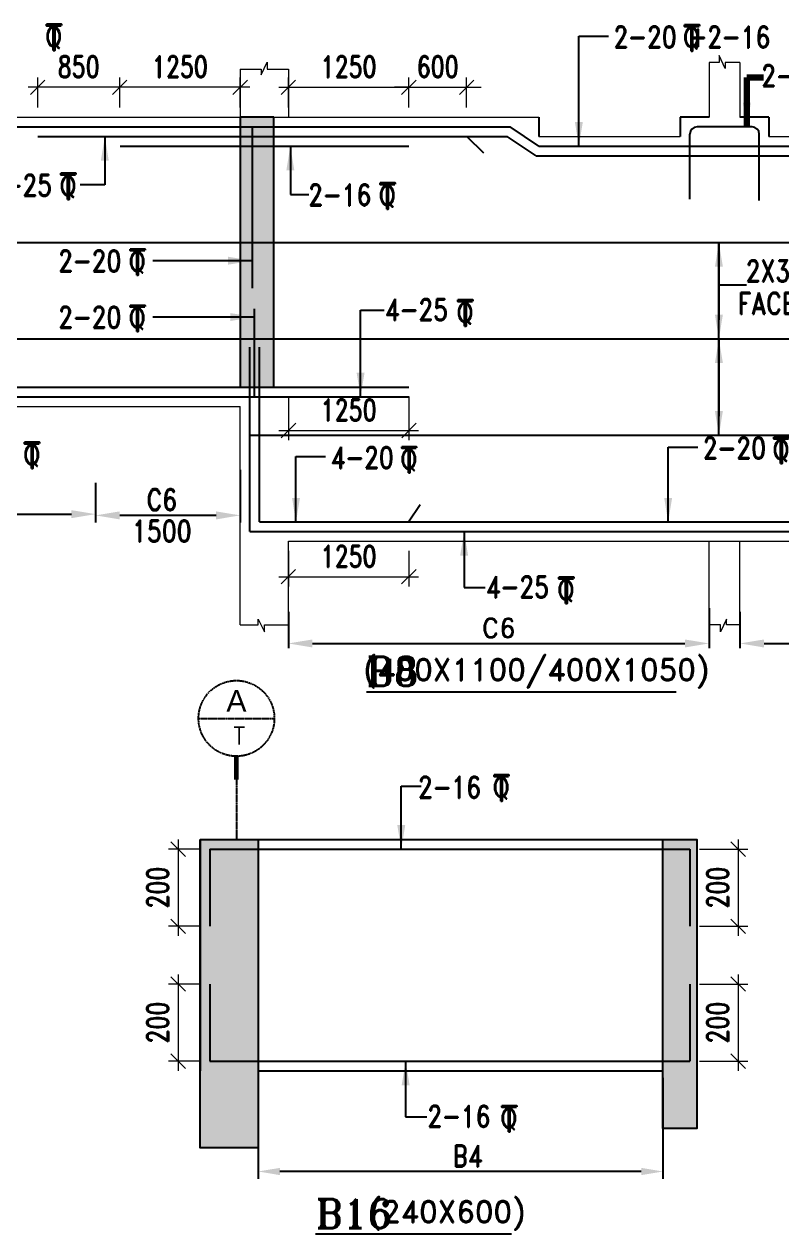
# Model space of a CAD drawing. Header units: millimetres. Extents: x 2061841 to 105821645, y -77612 to 48520811.
# Drawn here: x 2768174 to 2776035, y 29603 to 42157 of the extents above; entities that cross this region are included whole.
import ezdxf
from ezdxf.enums import TextEntityAlignment as Align

# ---------------------------------------------------------------- set-up
doc = ezdxf.new("R2010")
doc.units = ezdxf.units.MM
doc.header["$LTSCALE"] = 10
doc.header["$MEASUREMENT"] = 0
doc.linetypes.add('BASEMENT COLUMN SETTING OUT-PART 2_R4$0$CENTER', pattern=[2, 1.25, -0.25, 0.25, -0.25])
doc.linetypes.add('CENTER', pattern=[2, 1.25, -0.25, 0.25, -0.25])
for name, color, linetype in [('A-Grid-Tower', 8, 'CENTER'), ('BASEMENT COLUMN SETTING OUT-PART 2_R4$0$A-GRID-MAIN', 2, 'BASEMENT COLUMN SETTING OUT-PART 2_R4$0$CENTER'), ('BEAM', 4, 'Continuous'), ('BEAM HATCH', 252, 'Continuous'), ('BEAM STIRRUPS', 3, 'Continuous'), ('DIM1', 3, 'Continuous'), ('LEADER', 3, 'Continuous'), ('REIN', 1, 'Continuous'), ('SHEET', 7, 'Continuous'), ('VIN_BEAM', 4, 'Continuous')]:
    doc.layers.add(name, color=color, linetype=linetype)
doc.layers.add('TEXT', color=2, linetype='Continuous', lineweight=25)
doc.layers.add('VIN_SLAB DIMENSION', color=3, linetype='Continuous', lineweight=13)
doc.styles.add('200', font='romand.shx', dxfattribs={"width": 0.8, "height": 225})
doc.styles.add('BASEMENT COLUMN SETTING OUT-PART 2_R4$0$MAS-TXTL', font='arial.ttf', dxfattribs={"height": 200})
doc.styles.add('BASEMENT COLUMN SETTING OUT-PART 2_R4$0$MAS-TXTS', font='romans.shx', dxfattribs={"width": 0.8, "height": 180})
doc.styles.add('GRID', font='romand.shx')
doc.styles.add('PK', font='romand.shx', dxfattribs={"width": 0.7, "height": 225})
doc.styles.add('PRP 100', font='romand.shx', dxfattribs={"width": 0.75})
doc.styles.add('RD', font='romand.shx', dxfattribs={"width": 0.9, "height": 225})
doc.styles.add('ROMAND', font='romand', dxfattribs={"height": 200})
doc.styles.add('RT', font='romant.shx', dxfattribs={"height": 250})
doc.dimstyles.new('dim', dxfattribs={"dimtxt": 225, "dimasz": 150, "dimexe": 100, "dimexo": 100, "dimgap": 100, "dimtad": 1, "dimdec": 0, "dimlfac": -1, "dimrnd": 5, "dimdsep": 46, "dimtxsty": 'PRP 100', "dimblk": 'OBLIQUE', "dimcen": 1.5, "dimdle": 100, "dimclrd": 3, "dimclre": 3, "dimclrt": 2, "dimadec": 0, "dimazin": 0, "dimtfac": 1, "dimtdec": 0, "dimtix": 1, "dimtmove": 0, "dimatfit": 3, "dimldrblk": 'OBLIQUE', "dimfxl": 200, "dimlwd": -1, "dimlwe": -1, "dimarcsym": 0})
doc.dimstyles.new('GR', dxfattribs={"dimtxt": 225, "dimasz": 100, "dimexe": 50, "dimexo": 50, "dimgap": 40, "dimtad": 1, "dimdec": 0, "dimzin": 0, "dimdsep": 46, "dimtxsty": 'RD', "dimblk1": 'OBLIQUE', "dimblk2": 'OBLIQUE', "dimsah": 1, "dimcen": 0, "dimdle": 100, "dimclrd": 3, "dimclre": 3, "dimclrt": 2, "dimadec": 0, "dimazin": 0, "dimtfac": 1, "dimtdec": 0, "dimtix": 1, "dimtmove": 0, "dimatfit": 3, "dimfxl": 1, "dimtolj": 1, "dimtzin": 0, "dimarcsym": 0})
doc.dimstyles.new('GR2', dxfattribs={"dimtxt": 225, "dimasz": 100, "dimexe": 75, "dimexo": 75, "dimgap": 50, "dimtad": 1, "dimdec": 0, "dimdsep": 46, "dimtxsty": '200', "dimblk1": 'OBLIQUE', "dimblk2": 'OBLIQUE', "dimsah": 1, "dimcen": 50, "dimdle": 75, "dimclrd": 3, "dimclre": 3, "dimclrt": 2, "dimadec": 0, "dimazin": 0, "dimtfac": 1, "dimtdec": 0, "dimtix": 1, "dimtmove": 0, "dimatfit": 3, "dimldrblk": 'OBLIQUE', "dimfxl": 1, "dimtolj": 1, "dimtzin": 0, "dimarcsym": 0})
doc.dimstyles.new('GRID', dxfattribs={"dimtxt": 300, "dimasz": 75, "dimexe": 50, "dimexo": 50, "dimgap": 60, "dimtad": 1, "dimdec": 0, "dimdsep": 46, "dimtxsty": 'GRID', "dimblk1": 'OBLIQUE', "dimblk2": 'OBLIQUE', "dimsah": 1, "dimcen": 2.5, "dimdle": 50, "dimclrd": 3, "dimclre": 3, "dimclrt": 2, "dimadec": 0, "dimazin": 0, "dimtfac": 1, "dimtdec": 0, "dimtmove": 0, "dimatfit": 3, "dimldrblk": 'OBLIQUE', "dimfxl": 1, "dimarcsym": 0})

# ---------------------------------------------------------------- blocks, each defined once
blk = doc.blocks.new('*D2003')
at = {"layer": 'Defpoints', "color": 0, "linetype": 'Continuous', "ltscale": 20, "transparency": 16777216}
for p in [(2770915, 36108, -52), (2775280, 36147, -52), (2775280, 35730)]:
    blk.add_point(p, dxfattribs=at)
at = {"layer": 'DIM1', "color": 3, "linetype": 'Continuous', "lineweight": -2, "ltscale": 20, "transparency": 16777216}
for p, q in [((2770915, 36058), (2770915, 35680)), ((2775280, 36097), (2775280, 35680)), ((2771165, 35730), (2775030, 35730))]:
    blk.add_line(p, q, dxfattribs=at)
at = {"layer": 'DIM1', "color": 3, "linetype": 'Continuous', "ltscale": 20, "transparency": 16777216}
for points in [[(2771165, 35771), (2771165, 35688), (2770915, 35730)], [(2775030, 35771), (2775030, 35688), (2775280, 35730)]]:
    blk.add_solid(points, dxfattribs=at)
at = {"layer": 'DIM1', "color": 2, "linetype": 'Continuous', "ltscale": 20, "transparency": 16777216, "insert": (2773098, 35890), "char_height": 200, "attachment_point": 5, "style": 'GRID'}
blk.add_mtext('C6', dxfattribs=at)
blk = doc.blocks.new('_Oblique')
at = {"color": 0, "linetype": 'ByBlock', "lineweight": -2}
blk.add_line((-0.5, -0.5), (0.5, 0.5), dxfattribs=at)
blk = doc.blocks.new('A$C33BE299A')
at = {"layer": 'SHEET', "color": 4, "style": 'ROMAND'}
for s, height, p in [('T', 170, (-16.2, 0)), ('Q', 125, (-14.4, 26.9))]:
    blk.add_text(s, height=height, dxfattribs=at).set_placement(p)
blk = doc.blocks.new('*D2004')
at = {"layer": 'Defpoints', "color": 0, "transparency": 16777216}
for p in [(2772165, 41502), (2770915, 41191, 0), (2772165, 41191, 0)]:
    blk.add_point(p, dxfattribs=at)
at = {"layer": 'VIN_SLAB DIMENSION', "color": 3, "transparency": 16777216}
for p, q in [((2770915, 41291), (2770915, 41602)), ((2772165, 41291), (2772165, 41602)), ((2770815, 41502), (2772265, 41502))]:
    blk.add_line(p, q, dxfattribs=at)
at = {"layer": 'VIN_SLAB DIMENSION', "color": 3, "transparency": 16777216, "xscale": 150, "yscale": 150, "zscale": 150, "rotation": 180}
blk.add_blockref('_Oblique', (2770915, 41502), dxfattribs=at)
at = {"layer": 'VIN_SLAB DIMENSION', "color": 3, "transparency": 16777216, "xscale": 150, "yscale": 150, "zscale": 150}
blk.add_blockref('_Oblique', (2772165, 41502), dxfattribs=at)
at = {"layer": 'VIN_SLAB DIMENSION', "color": 2, "transparency": 16777216, "insert": (2771540, 41715), "char_height": 225, "attachment_point": 5, "style": 'PRP 100'}
blk.add_mtext('1250', dxfattribs=at)
blk = doc.blocks.new('OBLIQUE')
blk = doc.blocks.new('*D2006')
at = {"layer": 'Defpoints', "color": 0, "linetype": 'Continuous', "ltscale": 20, "transparency": 16777216}
for p in [(2775600, 36108, -52), (2779965, 36147, -52), (2779965, 35730)]:
    blk.add_point(p, dxfattribs=at)
at = {"layer": 'DIM1', "color": 3, "linetype": 'Continuous', "lineweight": -2, "ltscale": 20, "transparency": 16777216}
for p, q in [((2775600, 36058), (2775600, 35680)), ((2779965, 36097), (2779965, 35680)), ((2775850, 35730), (2779715, 35730))]:
    blk.add_line(p, q, dxfattribs=at)
at = {"layer": 'DIM1', "color": 3, "linetype": 'Continuous', "ltscale": 20, "transparency": 16777216}
for points in [[(2775850, 35771), (2775850, 35688), (2775600, 35730)], [(2779715, 35771), (2779715, 35688), (2779965, 35730)]]:
    blk.add_solid(points, dxfattribs=at)
at = {"layer": 'DIM1', "color": 2, "linetype": 'Continuous', "ltscale": 20, "transparency": 16777216, "insert": (2777783, 35890), "char_height": 200, "attachment_point": 5, "style": 'GRID'}
blk.add_mtext('C6', dxfattribs=at)
blk = doc.blocks.new('*D1962')
at = {"layer": 'BEAM STIRRUPS', "color": 3, "lineweight": -2, "ltscale": 0.25, "transparency": 16777216}
for p, q in [((2774802, 31220), (2774802, 30175)), ((2770602, 31047), (2770602, 30175)), ((2774577, 30250), (2770827, 30250))]:
    blk.add_line(p, q, dxfattribs=at)
at = {"layer": 'BEAM STIRRUPS', "color": 3, "linetype": 'Continuous', "ltscale": 0.25, "transparency": 16777216}
for points in [[(2770827, 30287), (2770827, 30212), (2770602, 30250)], [(2774577, 30287), (2774577, 30212), (2774802, 30250)]]:
    blk.add_solid(points, dxfattribs=at)
at = {"layer": 'Defpoints', "color": 0, "linetype": 'Continuous', "ltscale": 0.25, "transparency": 16777216}
for p in [(2774802, 31295, 46), (2770602, 31122, 2), (2770602, 30250)]:
    blk.add_point(p, dxfattribs=at)
at = {"layer": 'BEAM STIRRUPS', "color": 2, "linetype": 'Continuous', "ltscale": 0.25, "transparency": 16777216, "insert": (2772777, 30412), "char_height": 225, "attachment_point": 5, "rotation": 360, "style": '200'}
blk.add_mtext('\\A1;B4', dxfattribs=at)
blk = doc.blocks.new('*D1824')
at = {"layer": 'Defpoints', "color": 0, "transparency": 16777216}
for p in [(2770915, 36791, 0), (2772165, 36791, 0), (2772165, 36422)]:
    blk.add_point(p, dxfattribs=at)
at = {"layer": 'VIN_SLAB DIMENSION', "color": 3, "transparency": 16777216}
for p, q in [((2770915, 36691), (2770915, 36322)), ((2772165, 36691), (2772165, 36322)), ((2770815, 36422), (2772265, 36422))]:
    blk.add_line(p, q, dxfattribs=at)
at = {"layer": 'VIN_SLAB DIMENSION', "color": 3, "transparency": 16777216, "xscale": 150, "yscale": 150, "zscale": 150, "rotation": 180}
blk.add_blockref('_Oblique', (2770915, 36422), dxfattribs=at)
at = {"layer": 'VIN_SLAB DIMENSION', "color": 3, "transparency": 16777216, "xscale": 150, "yscale": 150, "zscale": 150}
blk.add_blockref('_Oblique', (2772165, 36422), dxfattribs=at)
at = {"layer": 'VIN_SLAB DIMENSION', "color": 2, "transparency": 16777216, "insert": (2771540, 36634), "char_height": 225, "attachment_point": 5, "style": 'PRP 100'}
blk.add_mtext('1250', dxfattribs=at)
blk = doc.blocks.new('*D1827')
at = {"layer": 'BEAM', "color": 3, "lineweight": -2, "transparency": 16777216}
for p, q in [((2770415, 37533), (2770415, 36984)), ((2768915, 37397), (2768915, 36984)), ((2770165, 37059), (2769165, 37059))]:
    blk.add_line(p, q, dxfattribs=at)
at = {"layer": 'BEAM', "color": 3, "transparency": 16777216}
for points in [[(2769165, 37100), (2769165, 37017), (2768915, 37059)], [(2770165, 37100), (2770165, 37017), (2770415, 37059)]]:
    blk.add_solid(points, dxfattribs=at)
at = {"layer": 'Defpoints', "color": 0, "transparency": 16777216}
for p in [(2770415, 37608, 0), (2768915, 37472, 0), (2768915, 37059)]:
    blk.add_point(p, dxfattribs=at)
at = {"layer": 'BEAM', "color": 2, "transparency": 16777216, "char_height": 225, "attachment_point": 5, "style": '200'}
for s, insert in [('\\A1;C6', (2769603, 37221)), ('\\A1;1500', (2769603, 36896))]:
    blk.add_mtext(s, dxfattribs=dict(at, insert=insert))
blk = doc.blocks.new('*D1828')
at = {"layer": 'BEAM', "color": 3, "lineweight": -2, "transparency": 16777216}
for p, q in [((2765065, 37303), (2765065, 36997)), ((2768915, 37322), (2768915, 36997)), ((2765315, 37072), (2768665, 37072))]:
    blk.add_line(p, q, dxfattribs=at)
at = {"layer": 'BEAM', "color": 3, "transparency": 16777216}
for points in [[(2765315, 37113), (2765315, 37030), (2765065, 37072)], [(2768665, 37113), (2768665, 37030), (2768915, 37072)]]:
    blk.add_solid(points, dxfattribs=at)
at = {"layer": 'Defpoints', "color": 0, "transparency": 16777216}
for p in [(2765065, 37378), (2768915, 37397, 14), (2768915, 37072)]:
    blk.add_point(p, dxfattribs=at)
at = {"layer": 'BEAM', "color": 2, "transparency": 16777216, "insert": (2766990, 37234), "char_height": 225, "attachment_point": 5, "style": '200'}
blk.add_mtext('\\A1;C7', dxfattribs=at)
blk = doc.blocks.new('*D1867')
at = {"layer": 'Defpoints', "color": 0, "transparency": 16777216}
for p in [(2769165, 41502), (2769165, 41191, 0), (2770415, 41191, 0)]:
    blk.add_point(p, dxfattribs=at)
at = {"layer": 'VIN_SLAB DIMENSION', "color": 3, "transparency": 16777216}
for p, q in [((2769165, 41291), (2769165, 41602)), ((2770415, 41291), (2770415, 41602)), ((2770515, 41502), (2769065, 41502))]:
    blk.add_line(p, q, dxfattribs=at)
at = {"layer": 'VIN_SLAB DIMENSION', "color": 3, "transparency": 16777216, "xscale": 150, "yscale": 150, "zscale": 150, "rotation": 180}
blk.add_blockref('_Oblique', (2769165, 41502), dxfattribs=at)
at = {"layer": 'VIN_SLAB DIMENSION', "color": 3, "transparency": 16777216, "xscale": 150, "yscale": 150, "zscale": 150}
blk.add_blockref('_Oblique', (2770415, 41502), dxfattribs=at)
at = {"layer": 'VIN_SLAB DIMENSION', "color": 2, "transparency": 16777216, "insert": (2769790, 41715), "char_height": 225, "attachment_point": 5, "style": 'PRP 100'}
blk.add_mtext('1250', dxfattribs=at)
blk = doc.blocks.new('*D1868')
at = {"layer": 'Defpoints', "color": 0, "transparency": 16777216}
for p in [(2768315, 41502), (2768315, 41191), (2769165, 41191)]:
    blk.add_point(p, dxfattribs=at)
at = {"layer": 'VIN_SLAB DIMENSION', "color": 3, "transparency": 16777216}
for p, q in [((2768315, 41291), (2768315, 41602)), ((2769165, 41291), (2769165, 41602)), ((2769265, 41502), (2768215, 41502))]:
    blk.add_line(p, q, dxfattribs=at)
at = {"layer": 'VIN_SLAB DIMENSION', "color": 3, "transparency": 16777216, "xscale": 150, "yscale": 150, "zscale": 150, "rotation": 180}
blk.add_blockref('_Oblique', (2768315, 41502), dxfattribs=at)
at = {"layer": 'VIN_SLAB DIMENSION', "color": 3, "transparency": 16777216, "xscale": 150, "yscale": 150, "zscale": 150}
blk.add_blockref('_Oblique', (2769165, 41502), dxfattribs=at)
at = {"layer": 'VIN_SLAB DIMENSION', "color": 2, "transparency": 16777216, "insert": (2768740, 41715), "char_height": 225, "attachment_point": 5, "style": 'PRP 100'}
blk.add_mtext('850', dxfattribs=at)
blk = doc.blocks.new('*D1882')
at = {"layer": 'Defpoints', "color": 0, "transparency": 16777216}
for p in [(2770916, 38391, 0), (2772166, 38391, 0), (2772166, 37940)]:
    blk.add_point(p, dxfattribs=at)
at = {"layer": 'VIN_SLAB DIMENSION', "color": 3, "transparency": 16777216}
for p, q in [((2770916, 38291), (2770916, 37840)), ((2772166, 38291), (2772166, 37840)), ((2770816, 37940), (2772266, 37940))]:
    blk.add_line(p, q, dxfattribs=at)
at = {"layer": 'VIN_SLAB DIMENSION', "color": 3, "transparency": 16777216, "xscale": 150, "yscale": 150, "zscale": 150, "rotation": 180}
blk.add_blockref('_Oblique', (2770916, 37940), dxfattribs=at)
at = {"layer": 'VIN_SLAB DIMENSION', "color": 3, "transparency": 16777216, "xscale": 150, "yscale": 150, "zscale": 150}
blk.add_blockref('_Oblique', (2772166, 37940), dxfattribs=at)
at = {"layer": 'VIN_SLAB DIMENSION', "color": 2, "transparency": 16777216, "insert": (2771541, 38153), "char_height": 225, "attachment_point": 5, "style": 'PRP 100'}
blk.add_mtext('1250', dxfattribs=at)
blk = doc.blocks.new('*D1884')
at = {"layer": 'Defpoints', "color": 0, "transparency": 16777216}
for p in [(2772765, 41502), (2772165, 41191), (2772765, 41191)]:
    blk.add_point(p, dxfattribs=at)
at = {"layer": 'VIN_SLAB DIMENSION', "color": 3, "transparency": 16777216}
for p, q in [((2772165, 41291), (2772165, 41602)), ((2772765, 41291), (2772765, 41602)), ((2772165, 41502), (2772015, 41502)), ((2772165, 41502), (2772765, 41502)), ((2772765, 41502), (2772915, 41502))]:
    blk.add_line(p, q, dxfattribs=at)
at = {"layer": 'VIN_SLAB DIMENSION', "color": 3, "transparency": 16777216, "xscale": 150, "yscale": 150, "zscale": 150}
blk.add_blockref('_Oblique', (2772165, 41502), dxfattribs=at)
at = {"layer": 'VIN_SLAB DIMENSION', "color": 3, "transparency": 16777216, "xscale": 150, "yscale": 150, "zscale": 150, "rotation": 180}
blk.add_blockref('_Oblique', (2772765, 41502), dxfattribs=at)
at = {"layer": 'VIN_SLAB DIMENSION', "color": 2, "transparency": 16777216, "insert": (2772465, 41715), "char_height": 225, "attachment_point": 5, "style": 'PRP 100'}
blk.add_mtext('600', dxfattribs=at)
blk = doc.blocks.new('BASEMENT COLUMN SETTING OUT-PART 2_R4$0$GRID TARGET1')
blk.add_wipeout([(393, -655), (392, -641), (392, -628), (390, -614), (389, -600), (387, -587), (384, -573), (381, -560), (377, -547), (373, -534), (369, -521), (364, -508), (359, -495), (353, -483), (347, -471), (340, -459), (333, -447), (325, -435), (318, -424), (309, -413), (301, -403), (292, -392), (282, -382), (273, -373), (263, -363), (252, -354), (242, -346), (231, -337), (220, -330), (208, -322), (196, -315), (184, -308), (172, -302), (160, -296), (147, -291), (134, -286), (121, -282), (108, -278), (95, -274), (82, -271), (68, -268), (55, -266), (41, -265), (27, -263), (14, -263), (0, -262), (-14, -263), (-27, -263), (-41, -265), (-55, -266), (-68, -268), (-82, -271), (-95, -274), (-108, -278), (-121, -282), (-134, -286), (-147, -291), (-160, -296), (-172, -302), (-184, -308), (-196, -315), (-208, -322), (-220, -330), (-231, -337), (-242, -346), (-252, -354), (-263, -363), (-273, -373), (-282, -382), (-292, -392), (-301, -403), (-309, -413), (-318, -424), (-325, -435), (-333, -447), (-340, -459), (-347, -471), (-353, -483), (-359, -495), (-364, -508), (-369, -521), (-373, -534), (-377, -547), (-381, -560), (-384, -573), (-387, -587), (-389, -600), (-390, -614), (-392, -628), (-392, -641), (-393, -655), (-392, -669), (-392, -682), (-390, -696), (-389, -710), (-387, -723), (-384, -737), (-381, -750), (-377, -763), (-373, -776), (-369, -789), (-364, -802), (-359, -815), (-353, -827), (-347, -839), (-340, -851), (-333, -863), (-325, -875), (-318, -886), (-309, -897), (-301, -907), (-292, -918), (-282, -928), (-273, -937), (-263, -947), (-252, -956), (-242, -964), (-231, -973), (-220, -981), (-208, -988), (-196, -995), (-184, -1002), (-172, -1008), (-160, -1014), (-147, -1019), (-134, -1024), (-121, -1028), (-108, -1032), (-95, -1036), (-82, -1039), (-68, -1042), (-55, -1044), (-41, -1046), (-27, -1047), (-14, -1047), (0, -1048), (14, -1047), (27, -1047), (41, -1046), (55, -1044), (68, -1042), (82, -1039), (95, -1036), (108, -1032), (121, -1028), (134, -1024), (147, -1019), (160, -1014), (172, -1008), (184, -1002), (196, -995), (208, -988), (220, -981), (231, -973), (242, -964), (252, -956), (263, -947), (273, -937), (282, -928), (292, -918), (301, -907), (309, -897), (318, -886), (325, -875), (333, -863), (340, -851), (347, -839), (353, -827), (359, -815), (364, -802), (369, -789), (373, -776), (377, -763), (381, -750), (384, -737), (387, -723), (389, -710), (390, -696), (392, -682), (392, -669)])
blk.add_line((-393, -655), (393, -655))
at = {"const_width": 48.8}
blk.add_lwpolyline([(0, -1048), (0, -1292)], dxfattribs=at)
blk.add_circle((0, -655), 393)
for tag, height, style, p in [('AS', 225, 'BASEMENT COLUMN SETTING OUT-PART 2_R4$0$MAS-TXTL', (0, -586)), ('REF', 180, 'BASEMENT COLUMN SETTING OUT-PART 2_R4$0$MAS-TXTS', (29, -925))]:
    blk.add_attdef(tag, text='', height=height, dxfattribs=dict(style=style)).set_placement(p, align=Align.CENTER)
blk = doc.blocks.new('*D1177')
at = {"layer": 'Defpoints', "color": 0, "transparency": 16777216}
for p in [(2770102, 33595, 52), (2769772, 32795), (2770102, 32795, 51)]:
    blk.add_point(p, dxfattribs=at)
at = {"layer": 'VIN_SLAB DIMENSION', "color": 3, "transparency": 16777216}
for p, q in [((2769772, 33695), (2769772, 32695)), ((2770002, 33595), (2769672, 33595)), ((2770002, 32795), (2769672, 32795))]:
    blk.add_line(p, q, dxfattribs=at)
at = {"layer": 'VIN_SLAB DIMENSION', "color": 3, "transparency": 16777216, "xscale": 150, "yscale": 150, "zscale": 150}
for p, rotation in [((2769772, 33595), 90), ((2769772, 32795), 270)]:
    blk.add_blockref('_Oblique', p, dxfattribs=dict(at, rotation=rotation))
at = {"layer": 'VIN_SLAB DIMENSION', "color": 2, "transparency": 16777216, "insert": (2769559, 33195), "char_height": 225, "attachment_point": 5, "rotation": 90, "style": 'PRP 100'}
blk.add_mtext('200', dxfattribs=at)
blk = doc.blocks.new('*D1178')
at = {"layer": 'Defpoints', "color": 0, "transparency": 16777216}
for p in [(2770102, 32195, 52), (2769772, 31395), (2770102, 31395, 51)]:
    blk.add_point(p, dxfattribs=at)
at = {"layer": 'VIN_SLAB DIMENSION', "color": 3, "transparency": 16777216}
for p, q in [((2769772, 32295), (2769772, 31295)), ((2770002, 32195), (2769672, 32195)), ((2770002, 31395), (2769672, 31395))]:
    blk.add_line(p, q, dxfattribs=at)
at = {"layer": 'VIN_SLAB DIMENSION', "color": 3, "transparency": 16777216, "xscale": 150, "yscale": 150, "zscale": 150}
for p, rotation in [((2769772, 32195), 90), ((2769772, 31395), 270)]:
    blk.add_blockref('_Oblique', p, dxfattribs=dict(at, rotation=rotation))
at = {"layer": 'VIN_SLAB DIMENSION', "color": 2, "transparency": 16777216, "insert": (2769559, 31795), "char_height": 225, "attachment_point": 5, "rotation": 90, "style": 'PRP 100'}
blk.add_mtext('200', dxfattribs=at)
blk = doc.blocks.new('*D1179')
at = {"layer": 'Defpoints', "color": 0, "transparency": 16777216}
for p in [(2775081, 33595, 52), (2775081, 32795, 51), (2775582, 32795)]:
    blk.add_point(p, dxfattribs=at)
at = {"layer": 'VIN_SLAB DIMENSION', "color": 3, "transparency": 16777216}
for p, q in [((2775582, 33695), (2775582, 32695)), ((2775181, 33595), (2775682, 33595)), ((2775181, 32795), (2775682, 32795))]:
    blk.add_line(p, q, dxfattribs=at)
at = {"layer": 'VIN_SLAB DIMENSION', "color": 3, "transparency": 16777216, "xscale": 150, "yscale": 150, "zscale": 150}
for p, rotation in [((2775582, 33595), 90), ((2775582, 32795), 270)]:
    blk.add_blockref('_Oblique', p, dxfattribs=dict(at, rotation=rotation))
at = {"layer": 'VIN_SLAB DIMENSION', "color": 2, "transparency": 16777216, "insert": (2775369, 33195), "char_height": 225, "attachment_point": 5, "rotation": 90, "style": 'PRP 100'}
blk.add_mtext('200', dxfattribs=at)
blk = doc.blocks.new('*D1180')
at = {"layer": 'Defpoints', "color": 0, "transparency": 16777216}
for p in [(2775081, 32195, 52), (2775081, 31395, 51), (2775582, 31395)]:
    blk.add_point(p, dxfattribs=at)
at = {"layer": 'VIN_SLAB DIMENSION', "color": 3, "transparency": 16777216}
for p, q in [((2775582, 32295), (2775582, 31295)), ((2775181, 32195), (2775682, 32195)), ((2775181, 31395), (2775682, 31395))]:
    blk.add_line(p, q, dxfattribs=at)
at = {"layer": 'VIN_SLAB DIMENSION', "color": 3, "transparency": 16777216, "xscale": 150, "yscale": 150, "zscale": 150}
for p, rotation in [((2775582, 32195), 90), ((2775582, 31395), 270)]:
    blk.add_blockref('_Oblique', p, dxfattribs=dict(at, rotation=rotation))
at = {"layer": 'VIN_SLAB DIMENSION', "color": 2, "transparency": 16777216, "insert": (2775369, 31795), "char_height": 225, "attachment_point": 5, "rotation": 90, "style": 'PRP 100'}
blk.add_mtext('200', dxfattribs=at)

msp = doc.modelspace()

# ---------------------------------------------------------------- hatches: boundary and pattern name
at = {"layer": 'BEAM HATCH'}
for points in [[(2770765.4, 41190.6), (2770415.4, 41190.6), (2770415.4, 38390.6), (2770765.4, 38390.6)], [(2770001.5, 33694.6), (2770601.5, 33694.6), (2770601.5, 30494.6), (2770001.5, 30494.6)], [(2774801.5, 33694.6), (2775151.5, 33694.6), (2775151.5, 30694.6), (2774801.5, 30694.6)]]:
    msp.add_hatch(color=252, dxfattribs=at).paths.add_polyline_path(points)

# ---------------------------------------------------------------- linework, layer by layer
at = {"layer": 'A-Grid-Tower', "color": 6}
msp.add_line((2770376.6, 34315, 0), (2770376.6, 33694.6, 0), dxfattribs=at)
at = {"layer": 'BEAM', "lineweight": 13}
for p, q in [((2775384.8, 41830, -51.6), (2775384.8, 41759.3, -51.6)), ((2775447.9, 41698.4, -51.6), (2775384.8, 41830, -51.6)), ((2770415.4, 41690.6, 0), (2770415.4, 41190.6, 0)), ((2770415.4, 41690.6, 0), (2770633.5, 41690.6, -51.6)), ((2770633.5, 41629.6, -51.6), (2770696.6, 41761.2, -51.6)), ((2770633.5, 41690.6, -51.6), (2770633.5, 41629.6, -51.6)), ((2770696.6, 41761.2, -51.6), (2770696.6, 41690.6, -51.6)), ((2770696.6, 41690.6, -51.6), (2770915.4, 41690.6, 51.6)), ((2770915.4, 41690.6, 0), (2770915.4, 41190.6, 0)), ((2775280.4, 41759.3, 0), (2775280.4, 41190.6, 0)), ((2775384.8, 41759.3, -51.6), (2775280.4, 41759.3, 51.6)), ((2775447.9, 41759.3, -51.6), (2775447.9, 41698.4, -51.6)), ((2775600.4, 41759.3, 0), (2775447.9, 41759.3, -51.6)), ((2775600.4, 41759.3, 0), (2775600.4, 41190.6, 0)), ((2762815.4, 41190.6, 51.6), (2773515.4, 41190.6, 51.6)), ((2773515.4, 40990.6, 0), (2774980.4, 40990.6, 0)), ((2775900.5, 40990.6, 0), (2777365.4, 40990.6, 0)), ((2763565.4, 38190.6, 0), (2770415.4, 38190.6, 0)), ((2770415.4, 35921.5, 51.6), (2770415.4, 38190.6, 0)), ((2770915.4, 36790.6, 51.6), (2779965.4, 36790.6, 51.6)), ((2770915.4, 35921.5, 51.6), (2770915.4, 36790.6, 51.6)), ((2775280.4, 35921.5, 51.6), (2775280.4, 36790.6, 0)), ((2775600.4, 35921.5, 51.6), (2775600.4, 36790.6, 0)), ((2770415.4, 35921.5, 51.6), (2770603.4, 35921.5, 0)), ((2770603.4, 35921.5, 0), (2770603.4, 35982.5, 0)), ((2770603.4, 35982.5, 0), (2770666.5, 35850.9, 0)), ((2770666.5, 35921.5, 0), (2770915.4, 35921.5, 103.1)), ((2770666.5, 35850.9, 0), (2770666.5, 35921.5, 0)), ((2775397.4, 35921.5, 0), (2775280.4, 35921.5, 103.1)), ((2775460.5, 35982.5, 0), (2775397.4, 35850.9, 0)), ((2775397.4, 35850.9, 0), (2775397.4, 35921.5, 0)), ((2775460.5, 35921.5, 0), (2775460.5, 35982.5, 0)), ((2775600.4, 35921.5, 51.6), (2775460.5, 35921.5, 0))]:
    msp.add_line(p, q, dxfattribs=at)
at = {"layer": 'BEAM'}
for p, q in [((2773515.4, 41190.6, 51.6), (2773515.4, 40990.6, 0)), ((2775280.4, 41190.6, 0), (2774980.4, 41190.6, 0)), ((2774980.4, 41190.6, 0), (2774980.4, 40990.6, 0)), ((2775900.5, 41190.6, 0), (2775600.4, 41190.6, 0)), ((2775900.5, 41190.6, 0), (2775900.5, 40990.6, 0)), ((2770001.5, 33694.6, 0), (2770001.5, 31294.6, 0)), ((2770001.5, 33694.6, 0), (2775151.5, 33694.6, 0)), ((2775151.5, 33694.6, 0), (2775151.5, 31294.6, 0)), ((2775151.5, 33594.6, 0), (2775151.5, 31394.6, 0)), ((2770601.5, 31294.6, 0), (2774801.5, 31294.6, 0))]:
    msp.add_line(p, q, dxfattribs=at)
at = {"layer": 'BEAM', "elevation": 0}
for points in [[(2770001.5, 33694.6), (2770601.5, 33694.6), (2770601.5, 30494.6), (2770001.5, 30494.6)], [(2774801.5, 33694.6), (2775151.5, 33694.6), (2775151.5, 30694.6), (2774801.5, 30694.6)]]:
    msp.add_lwpolyline(points, close=True, dxfattribs=at)
at = {"layer": 'LEADER', "color": 3}
msp.add_line((2775382.1, 39452.2, 51.6), (2775669.4, 39452.2, 51.6), dxfattribs=at)
at = {"layer": 'REIN'}
for p, q in [((2766705.2, 41090.6, 51.6), (2773215.4, 41090.6, 0)), ((2770539.5, 41090.6, 0), (2770539.5, 39418, 0)), ((2773515.4, 40890.6, 0), (2773215.4, 41090.6, 0)), ((2775725.5, 41090.6, 0), (2775155.4, 41090.6, 0)), ((2768314.3, 40990.6, 0), (2773185.2, 40990.6, 0)), ((2772767.2, 40990.6, 0), (2772938.1, 40819.9, 0)), ((2773485.2, 40790.6, 0), (2773185.2, 40990.6, 0)), ((2775080.4, 40339, 0), (2775080.4, 41015.6, 0)), ((2775800.5, 40326.3, 0), (2775800.5, 41015.6, 0)), ((2769171.1, 40890.6, 0), (2772165.4, 40890.6, 0)), ((2773515.4, 40890.6, 51.6), (2777358.5, 40890.6, 51.6)), ((2773485.2, 40790.6, 0), (2777358.5, 40790.6, 0)), ((2763134.9, 39890.6, 51.6), (2787993.9, 39890.6, 0)), ((2770562.5, 38290.6, 16.6), (2770562.5, 39203.7, 16.6)), ((2763014.6, 38890.6, 51.6), (2787909.1, 38890.6, 0)), ((2770515.4, 36890.6, 29.5), (2770515.4, 38803.3, 0)), ((2770615.4, 36990.6, 28), (2770615.4, 38803.3, 0)), ((2763014.6, 38290.6, 51.6), (2772165.5, 38290.6, 15.1)), ((2763240.3, 38390.6, 50.5), (2772165.5, 38390.6, 15.1)), ((2770515.4, 37890, 14.1), (2780365.7, 37890.8, 16.8)), ((2772160.9, 36990.6, 51.6), (2772282.2, 37172.2, 51.6)), ((2770615.4, 36990.6, 51.6), (2780265.6, 36990.6, 51.6)), ((2770515.4, 36890.6, 51.6), (2780365.6, 36890.6, 51.6)), ((2770101.5, 33594.6, 0), (2775080.7, 33594.6, 0)), ((2770101.5, 33594.6, 0), (2770101.5, 32794.6, 0)), ((2775080.7, 33594.6, 0), (2775080.7, 32794.6, 0)), ((2770101.5, 32194.6, 0), (2770101.5, 31394.6, 0)), ((2775080.7, 32194.6, 0), (2775080.7, 31394.6, 0)), ((2770101.5, 31394.6, 0), (2775080.7, 31394.6, 0))]:
    msp.add_line(p, q, dxfattribs=at)
at = {"layer": 'REIN', "extrusion": (2.39739e-07, 0, 1)}
msp.add_arc((2775155.4, 41015.6, 0.7), 75, 90, 180, dxfattribs=at)
at = {"layer": 'REIN', "extrusion": (3.81584e-07, -1.1707e-06, 1)}
msp.add_arc((2775725.5, 41015.6, 1), 75, 0, 90, dxfattribs=at)
at = {"layer": 'VIN_BEAM', "elevation": 51.6}
msp.add_lwpolyline([(2770765.4, 41190.6), (2770415.4, 41190.6), (2770415.4, 38390.6), (2770765.4, 38390.6)], close=True, dxfattribs=at)

# ---------------------------------------------------------------- block references
at = {"layer": 'TEXT', "color": 1, "xscale": 1.600000001490116, "yscale": 1.600000001490116, "zscale": 1.600000001490116}
for p in [(2768408.6, 41884.5, 243709.9), (2775026.9, 41877, 243709.9), (2768557.6, 40337, 243658.3), (2771869.7, 40237, 243658.3), (2769275.6, 39551, 243658.3), (2772676.4, 39022.3, 243669.9), (2769275.6, 38966.5, 243658.3), (2768181.4, 37545.5, 243709.9), (2775955.1, 37597.6, 243709.9), (2772093.8, 37499.3, 243709.9), (2773723.8, 36144.1, 243709.9)]:
    msp.add_blockref('A$C33BE299A', p, dxfattribs=at)
at = {"layer": 'TEXT', "color": 2, "xscale": 1.600000001490116, "yscale": 1.600000001490116, "zscale": 1.600000001490116}
for p in [(2773051.7, 34094.7, 243658), (2773131.6, 30660, 243658)]:
    msp.add_blockref('A$C33BE299A', p, dxfattribs=at)

# ---------------------------------------------------------------- texts
at = {"layer": 'TEXT', "color": 2, "style": 'PK', "width": 0.8}
for s, p in [('2-20 +2-16', (2774288.1, 41910.4, 51.4)), ('2-20 +2-16', (2775820.7, 41509.3, -0.2)), ('4-25', (2767808.4, 40372.9, 0)), ('2-16', (2771120.5, 40272.9, 0)), ('2-20', (2768526.4, 39586.9, 0)), ('2X3-12', (2775659.7, 39483.2, 51.6)), ('FACE BAR', (2775579.6, 39147.1, 51.6)), ('2-20', (2768526.4, 39002.4, 0)), ('2-20', (2775214.7, 37644.4, 51.4)), ('4-20', (2771353.3, 37546.1, 51.4)), ('2-16', (2772258.9, 34124.9, -0.2))]:
    msp.add_text(s, height=225, dxfattribs=at).set_placement(p)
for s, p in [('4-25', (2771916.3, 39081.8, 11.6)), ('4-25', (2772963.8, 36203.6, 51.6)), ('2-16', (2772357, 30709, 0))]:
    msp.add_text(s, height=225, rotation=0, dxfattribs=at).set_placement(p)
at = {"layer": 'TEXT', "color": 1, "style": 'RT'}
for s, p in [('%%UB8             ', (2773332.5, 35439.2, 103.1)), ('%%UB16      ', (2772213.5, 29813, 0))]:
    msp.add_text(s, height=300, dxfattribs=at).set_placement(p, align=Align.MIDDLE_CENTER)
at = {"layer": 'TEXT', "color": 2, "style": 'RD'}
for s, p in [('(400X1100/400X1050)', (2771700.8, 35345.2, 103.1)), ('(240X600)', (2771751.4, 29719, 0))]:
    msp.add_text(s, height=225, dxfattribs=at).set_placement(p)

# ---------------------------------------------------------------- dimensions: what is measured, and where the dimension line sits
at = {"layer": 'BEAM'}
dim = msp.add_linear_dim(base=(2768915.4, 37058.8, 14), p1=(2770415.4, 37608.1, 14), p2=(2768915.4, 37472.4, 14), angle=180, text='C6\\X1500', dimstyle='GR2', override={"dimasz": 250, "dimldrblk": 'OBLIQUE'}, dxfattribs=at)
dim.commit()
dim.dimension.update_dxf_attribs({"geometry": '*D1827', "text_midpoint": (2769602.7, 37058.8, 14), "dimtype": 160})
dim = msp.add_linear_dim(base=(2768915.4, 37071.6, 0), p1=(2765065.4, 37377.7, 0), p2=(2768915.4, 37397.1, 14), text='C7', dimstyle='GR2', override={"dimasz": 250, "dimldrblk": 'OBLIQUE'}, dxfattribs=at)
dim.commit()
dim.dimension.update_dxf_attribs({"geometry": '*D1828', "text_midpoint": (2766990.4, 37234.1, 0)})
at = {"layer": 'BEAM STIRRUPS', "linetype": 'Continuous', "ltscale": 0.25}
dim = msp.add_linear_dim(base=(2770601.5, 30249.9, 0), p1=(2774801.5, 31294.6, 46.4), p2=(2770601.5, 31121.5, 1.6), angle=179.99996, text='B4', dimstyle='GR2', override={"dimasz": 225, "dimtxsty": '200', "dimfxl": 3, "dimarcsym": 2}, dxfattribs=at)
dim.commit()
dim.dimension.update_dxf_attribs({"geometry": '*D1962', "text_midpoint": (2772776.5, 30249.9, 0), "dimtype": 160})
at = {"layer": 'DIM1', "linetype": 'Continuous', "ltscale": 20}
for base, p1, p2, picture, middle in [((2775280.4, 35729.6, 103.1), (2770915.4, 36108.2, 51.6), (2775280.4, 36147, 51.6), '*D2003', (2773097.9, 35889.6, 103.1)), ((2779965.4, 35729.6, 103.1), (2775600.4, 36108.2, 51.6), (2779965.4, 36147, 51.6), '*D2006', (2777782.9, 35889.6, 103.1))]:
    dim = msp.add_linear_dim(base=base, p1=p1, p2=p2, text='C6', dimstyle='GRID', override={"dimtxt": 200, "dimasz": 250, "dimsah": 0, "dimtmove": 1}, dxfattribs=at)
    dim.commit()
    dim.dimension.update_dxf_attribs({"geometry": picture, "text_midpoint": middle})
at = {"layer": 'VIN_SLAB DIMENSION'}
dim = msp.add_linear_dim(base=(2768315.4, 41502.2, 51.6), p1=(2769165.4, 41190.6, 51.6), p2=(2768315.4, 41190.6, 51.6), angle=180, dimstyle='dim', override={"dimtxsty": 'PRP 100', "dimldrblk": 'OBLIQUE'}, dxfattribs=at)
dim.commit()
dim.dimension.update_dxf_attribs({"geometry": '*D1868', "text_midpoint": (2768740.4, 41714.7, 51.6)})
dim = msp.add_linear_dim(base=(2769165.4, 41502.2, 51.6), p1=(2770415.4, 41190.6, 51.6), p2=(2769165.4, 41190.6, 51.6), angle=180, dimstyle='dim', dxfattribs=at)
dim.commit()
dim.dimension.update_dxf_attribs({"geometry": '*D1867', "text_midpoint": (2769790.4, 41714.7, 51.6)})
for base, p1, p2, picture, middle in [((2772165.4, 41502.2, 0), (2770915.4, 41190.6, 0), (2772165.4, 41190.6, 0), '*D2004', (2771540.4, 41714.7, 0)), ((2772165.5, 37940.4, 15.1), (2770915.5, 38390.6, 15.1), (2772165.5, 38390.6, 15.1), '*D1882', (2771540.5, 38152.9, 15.1)), ((2772165.4, 36421.6, 51.6), (2770915.4, 36790.6, 51.6), (2772165.4, 36790.6, 51.6), '*D1824', (2771540.4, 36634.1, 51.6))]:
    dim = msp.add_linear_dim(base=base, p1=p1, p2=p2, dimstyle='dim', dxfattribs=at)
    dim.commit()
    dim.dimension.update_dxf_attribs({"geometry": picture, "text_midpoint": middle})
dim = msp.add_linear_dim(base=(2772765.4, 41502.2, 0), p1=(2772165.4, 41190.6, 0), p2=(2772765.4, 41190.6, 0), dimstyle='dim', override={"dimtxsty": 'PRP 100', "dimldrblk": 'OBLIQUE'}, dxfattribs=at)
dim.commit()
dim.dimension.update_dxf_attribs({"geometry": '*D1884', "text_midpoint": (2772465.4, 41714.7, 0)})
for base, p1, p2, picture, middle in [((2769771.7, 32794.6, 0), (2770101.5, 33594.6, 51.6), (2770101.5, 32794.6, 51.2), '*D1177', (2769559.2, 33194.6, 0)), ((2775581.9, 32794.6, 0), (2775080.7, 33594.6, 51.6), (2775080.7, 32794.6, 51.2), '*D1179', (2775369.4, 33194.6, 0)), ((2769771.7, 31394.6, 0), (2770101.5, 32194.6, 51.6), (2770101.5, 31394.6, 51.2), '*D1178', (2769559.2, 31794.6, 0)), ((2775581.9, 31394.6, 0), (2775080.7, 32194.6, 51.6), (2775080.7, 31394.6, 51.2), '*D1180', (2775369.4, 31794.6, 0))]:
    dim = msp.add_linear_dim(base=base, p1=p1, p2=p2, angle=90, text='200', dimstyle='dim', dxfattribs=at)
    dim.commit()
    dim.dimension.update_dxf_attribs({"geometry": picture, "text_midpoint": middle})

# ---------------------------------------------------------------- leaders
at = {"layer": 'LEADER', "color": 3}
for points, override in [([(2773929, 40890.6, 51.6), (2773929, 42033, 51.6), (2774236.5, 42033, 51.6)], {"dimasz": 250}), ([(2775672.3, 41090.6, 0), (2775672.3, 41602.9, 0), (2775843.1, 41602.9, 0)], {"dimscale": 1, "dimtxt": 225, "dimasz": 250, "dimgap": 40, "dimtad": 1, "dimtxsty": 'RD', "dimclrd": 3, "dimlwd": 65534}), ([(2769010.9, 40990.6, 51.6), (2769010.9, 40487.8, 51.6), (2768755.2, 40487.8, 51.6)], {"dimasz": 250}), ([(2770935.7, 40890.6, 51.6), (2770935.7, 40387.8, 51.6), (2771127.7, 40387.8, 51.6)], {"dimasz": 250}), ([(2775382.1, 39890.6, 51.6), (2775382.1, 39089.7, 51.6)], {"dimasz": 250}), ([(2775382.1, 38890.6, 51.6), (2775382.1, 39890.6, 51.6)], {"dimasz": 250}), ([(2770539.5, 39701.8, 51.6), (2769509.5, 39701.8, 51.6)], {"dimasz": 250}), ([(2771664.5, 38290.6, 11.6), (2771664.5, 39190.2, 11.6), (2771909.4, 39190.2, 11.6)], {"dimasz": 250}), ([(2770562.5, 39117.3, 51.6), (2769509.5, 39117.3, 51.6)], {"dimasz": 250}), ([(2775382.1, 38890.6, 51.6), (2775382.1, 38089.7, 51.6)], {"dimasz": 250}), ([(2775382.1, 37890.6, 51.6), (2775382.1, 38890.6, 51.6)], {"dimasz": 250}), ([(2770994.3, 36990.2, 51.6), (2770994.3, 37668.7, 51.6), (2771301.7, 37668.7, 51.6)], {"dimasz": 250}), ([(2774855.6, 36990.2, 51.6), (2774855.6, 37767.1, 51.6), (2775163.1, 37767.1, 51.6)], {"dimasz": 250}), ([(2772738.8, 36890.6, 51.6), (2772738.8, 36311.9, 51.6), (2772956.9, 36311.9, 51.6)], {"dimasz": 250}), ([(2772086.5, 33594.2, 0), (2772086.5, 34247.5, 0), (2772292.1, 34247.5, 0)], {"dimasz": 250}), ([(2772132.1, 31394.6, 0), (2772132.1, 30817.4, 0), (2772350.1, 30817.4, 0)], {"dimasz": 250})]:
    msp.add_leader(points, dimstyle='GR', override=override, dxfattribs=at)

# ---------------------------------------------------------------- next in the draw order: block references
at = {"layer": 'BASEMENT COLUMN SETTING OUT-PART 2_R4$0$A-GRID-MAIN', "color": 240, "true_color": 0xed1f24}
msp.add_blockref('BASEMENT COLUMN SETTING OUT-PART 2_R4$0$GRID TARGET1', (2770376.6, 35606.8, 0), dxfattribs=at).add_auto_attribs({'REF': 'T', 'AS': 'A'})

doc.saveas('drawing.dxf')
